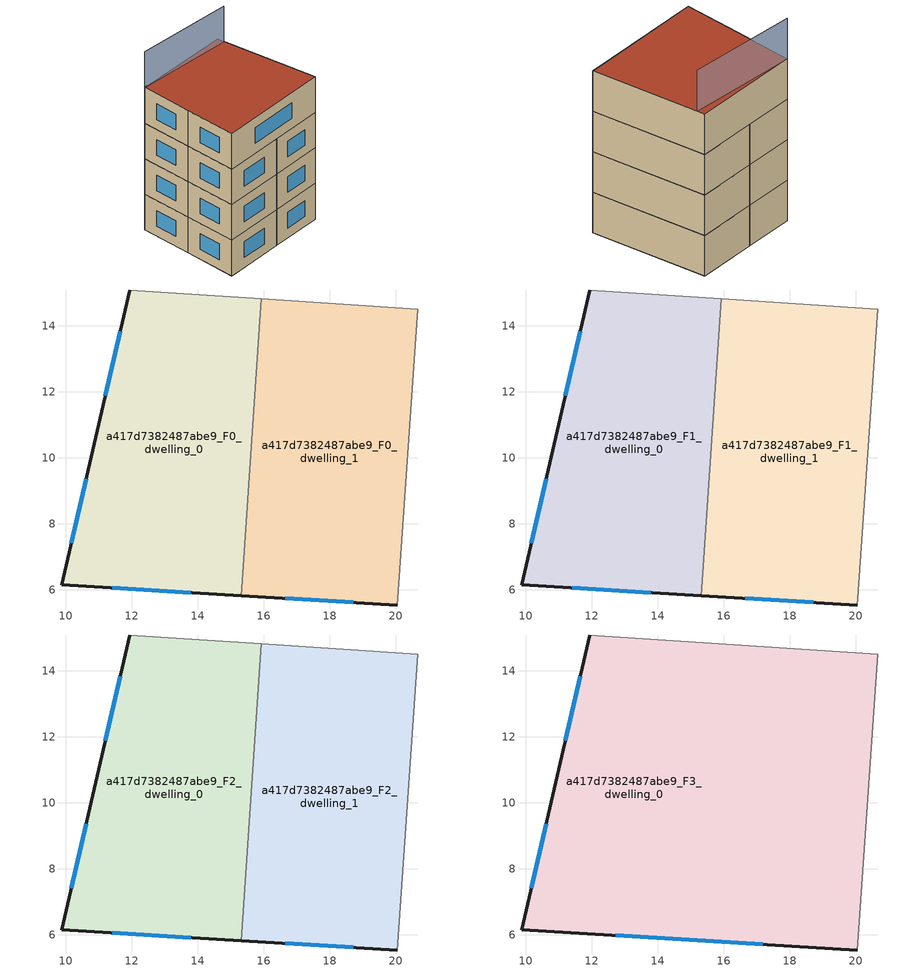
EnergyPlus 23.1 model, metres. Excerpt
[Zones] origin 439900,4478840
a417d7382487abe9_F0_dwelling_0
 floor ground (EU_floor_Construction): 15.33,5.82 15.93,14.82 11.95,15.08 10.91,10.62 9.88,6.15 z0
 wall outside (EU_wall_Construction): 15.33,5.82 9.88,6.15 10.91,10.62 11.95,15.08 z0:3
 wall adiabatic (EU_wall_Construction): 11.95,15.08 15.93,14.82 z0:3
 wall to a417d7382487abe9_F0_dwelling_1 (EU_wall_Construction): 15.93,14.82 15.33,5.82 z0:3
 window (EU_Window_Construction): 13.8,5.91 11.41,6.06 / 10.17,7.4 10.62,9.36 / 11.2,11.87 11.65,13.83 z0.84:2.16
a417d7382487abe9_F0_dwelling_1
 floor ground (EU_floor_Construction): 20.04,5.54 20.67,14.5 15.93,14.82 15.33,5.82 z0
 wall outside (EU_wall_Construction): 20.04,5.54 15.33,5.82 z0:3
 wall adiabatic (EU_wall_Construction): 15.93,14.82 20.67,14.5 20.04,5.54 z0:3
 window (EU_Window_Construction): 18.72,5.62 16.65,5.74 z0.84:2.16
a417d7382487abe9_F1_dwelling_0
 floor to a417d7382487abe9_F0_dwelling_0 (EU_floor_Construction): 15.33,5.82 15.93,14.82 11.94,15.08 10.91,10.62 9.88,6.15 z3
 wall outside (EU_wall_Construction): 15.33,5.82 9.88,6.15 10.91,10.62 11.95,15.08 z3:6
 wall adiabatic (EU_wall_Construction): 11.95,15.08 15.93,14.82 z3:6
 wall to a417d7382487abe9_F1_dwelling_1 (EU_wall_Construction): 15.93,14.82 15.33,5.82 z3:6
 window (EU_Window_Construction): 13.8,5.91 11.41,6.06 / 10.17,7.4 10.62,9.36 / 11.2,11.87 11.65,13.83 z3.84:5.16
a417d7382487abe9_F1_dwelling_1
 floor to a417d7382487abe9_F0_dwelling_1 (EU_floor_Construction): 20.04,5.54 20.67,14.5 15.93,14.82 15.33,5.82 z3
 wall outside (EU_wall_Construction): 20.04,5.54 15.33,5.82 z3:6
 wall adiabatic (EU_wall_Construction): 15.93,14.82 20.67,14.5 20.04,5.54 z3:6
 window (EU_Window_Construction): 18.72,5.62 16.65,5.74 z3.84:5.16
a417d7382487abe9_F2_dwelling_0
 floor to a417d7382487abe9_F1_dwelling_0 (EU_floor_Construction): 15.33,5.82 15.93,14.82 11.94,15.08 10.91,10.62 9.88,6.15 z6
 wall outside (EU_wall_Construction): 15.33,5.82 9.88,6.15 10.91,10.62 11.95,15.08 z6:9
 wall adiabatic (EU_wall_Construction): 11.95,15.08 15.93,14.82 z6:9
 wall to a417d7382487abe9_F2_dwelling_1 (EU_wall_Construction): 15.93,14.82 15.33,5.82 z6:9
 window (EU_Window_Construction): 13.8,5.91 11.41,6.06 / 10.17,7.4 10.62,9.36 / 11.2,11.87 11.65,13.83 z6.84:8.16
a417d7382487abe9_F2_dwelling_1
 floor to a417d7382487abe9_F1_dwelling_1 (EU_floor_Construction): 20.04,5.54 20.67,14.5 15.93,14.82 15.33,5.82 z6
 wall outside (EU_wall_Construction): 20.04,5.54 15.33,5.82 z6:9
 wall adiabatic (EU_wall_Construction): 15.93,14.82 20.67,14.5 20.04,5.54 z6:9
 window (EU_Window_Construction): 18.72,5.62 16.65,5.74 z6.84:8.16
a417d7382487abe9_F3_dwelling_0
 floor to a417d7382487abe9_F2_dwelling_0 (EU_floor_Construction): 15.33,5.82 15.93,14.81 11.94,15.08 10.91,10.62 9.88,6.15 z9
 floor to a417d7382487abe9_F2_dwelling_1 (EU_floor_Construction): 20.04,5.54 20.67,14.5 15.93,14.81 15.33,5.82 z9
 wall outside (EU_wall_Construction): 20.04,5.54 9.88,6.15 10.91,10.62 11.95,15.08 z9:12
 wall adiabatic (EU_wall_Construction): 11.95,15.08 20.67,14.5 20.04,5.54 z9:12
 window (EU_Window_Construction): 17.19,5.71 12.74,5.98 / 10.17,7.4 10.62,9.36 / 11.2,11.87 11.65,13.83 z9.84:11.16
 roof outside (EU_roof_Construction): 20.67,14.5 20.04,5.54 9.88,6.15 10.91,10.62 11.95,15.08 z12
shading: 20.59,13.88 11.95,15.08 z0:15
[Building]
EU S2 Campaign: North Axis=0; Terrain=City; Solar Distribution=FullExterior
[Site:Location]
Madrid: Latitude=40.5; Longitude=-3.5; Time Zone=1; Elevation=609
[SizingPeriod:WeatherFileDays]
AnnualSizingPeriod: Begin Month=1; Begin Day of Month=1; End Month=12; End Day of Month=31; Day of Week for Start Day=Monday; Use Weather File Daylight Saving Period=No; Use Weather File Rain and Snow Indicators=No
[MATERIAL]
EU_InternalMass_Material: Roughness=MediumRough; Thickness=0.1; Conductivity=1; Density=1800; Specific Heat=900; Thermal Absorptance=0.9; Solar Absorptance=0.7; Visible Absorptance=0.7
[MATERIAL:NOMASS] Roughness=MediumRough; Thermal Absorptance=0.9; Solar Absorptance=0.7; Visible Absorptance=0.7
Name | Thermal Resistance
EU_wall_NoMass; EU_roof_NoMass | 2.16768
EU_floor_NoMass | 1.14339
[WINDOWMATERIAL:SIMPLEGLAZINGSYSTEM]
EU_Window_SimpleGlazing: UFactor=3.23888; Solar Heat Gain Coefficient=0.85; Visible Transmittance=0.85
[CONSTRUCTION]
EU_wall_Construction: EU_wall_NoMass
EU_roof_Construction: EU_roof_NoMass
EU_floor_Construction: EU_floor_NoMass
EU_InternalMass_Construction: EU_InternalMass_Material
EU_Window_Construction: EU_Window_SimpleGlazing
[ZONE] Type=1; Multiplier=1; Ceiling Height=autocalculate; Floor Area=autocalculate; Part of Total Floor Area=Yes
Name | Volume
a417d7382487abe9_F0_dwelling_0 | 128.01
a417d7382487abe9_F1_dwelling_0; a417d7382487abe9_F2_dwelling_0 | 128.009
a417d7382487abe9_F3_dwelling_0 | 256.01
a417d7382487abe9_F0_dwelling_1 | 128.001
a417d7382487abe9_F1_dwelling_1; a417d7382487abe9_F2_dwelling_1 | 128
[INTERNALMASS] Construction=EU_InternalMass_Construction
Name | Zone or ZoneList | Surface Area
a417d7382487abe9_F0_dwelling_0_EU_InternalMass | a417d7382487abe9_F0_dwelling_0 | 42.6699
a417d7382487abe9_F0_dwelling_1_EU_InternalMass | a417d7382487abe9_F0_dwelling_1 | 42.6668
a417d7382487abe9_F1_dwelling_0_EU_InternalMass | a417d7382487abe9_F1_dwelling_0 | 42.6699
a417d7382487abe9_F1_dwelling_1_EU_InternalMass | a417d7382487abe9_F1_dwelling_1 | 42.6668
a417d7382487abe9_F2_dwelling_0_EU_InternalMass | a417d7382487abe9_F2_dwelling_0 | 42.6699
a417d7382487abe9_F2_dwelling_1_EU_InternalMass | a417d7382487abe9_F2_dwelling_1 | 42.6668
a417d7382487abe9_F3_dwelling_0_EU_InternalMass | a417d7382487abe9_F3_dwelling_0 | 85.3371
[OTHEREQUIPMENT] Fuel Type=Electricity; Design Level Calculation Method=Watts/Area; Power per Zone Floor Area=1; Fraction Latent=0; Fraction Radiant=0; Fraction Lost=0; Carbon Dioxide Generation Rate=0; EndUse Subcategory=EU_Step8_InternalGains
Name | Zone or ZoneList or Space or SpaceList | Schedule
EU_Step8_InternalGain_a417d7382487abe9_F0_dwelling_0_f000 | a417d7382487abe9_F0_dwelling_0 | EU_Step8_GainSchedule_a417d7382487abe9_F0_dwelling_0_f000
EU_Step8_InternalGain_a417d7382487abe9_F0_dwelling_1_f000 | a417d7382487abe9_F0_dwelling_1 | EU_Step8_GainSchedule_a417d7382487abe9_F0_dwelling_1_f000
EU_Step8_InternalGain_a417d7382487abe9_F1_dwelling_0_f000 | a417d7382487abe9_F1_dwelling_0 | EU_Step8_GainSchedule_a417d7382487abe9_F1_dwelling_0_f000
EU_Step8_InternalGain_a417d7382487abe9_F1_dwelling_1_f000 | a417d7382487abe9_F1_dwelling_1 | EU_Step8_GainSchedule_a417d7382487abe9_F1_dwelling_1_f000
EU_Step8_InternalGain_a417d7382487abe9_F2_dwelling_0_f000 | a417d7382487abe9_F2_dwelling_0 | EU_Step8_GainSchedule_a417d7382487abe9_F2_dwelling_0_f000
EU_Step8_InternalGain_a417d7382487abe9_F2_dwelling_1_f000 | a417d7382487abe9_F2_dwelling_1 | EU_Step8_GainSchedule_a417d7382487abe9_F2_dwelling_1_f000
EU_Step8_InternalGain_a417d7382487abe9_F3_dwelling_0_f000 | a417d7382487abe9_F3_dwelling_0 | EU_Step8_GainSchedule_a417d7382487abe9_F3_dwelling_0_f000
[ZONEVENTILATION:DESIGNFLOWRATE] Schedule=EU_AlwaysOn; Design Flow Rate Calculation Method=AirChanges/Hour; Air Changes per Hour=0.480546; Ventilation Type=Natural; Fan Pressure Rise=0; Fan Total Efficiency=1; Constant Term Coefficient=1; Temperature Term Coefficient=0; Velocity Term Coefficient=0; Velocity Squared Term Coefficient=0; Minimum Indoor Temperature=-100; Maximum Indoor Temperature=100; Delta Temperature=-100; Minimum Outdoor Temperature=-100; Maximum Outdoor Temperature=100; Maximum Wind Speed=40
Name | Zone or ZoneList or Space or SpaceList
EU_ConstantAir_a417d7382487abe9_F0_dwelling_0 | a417d7382487abe9_F0_dwelling_0
EU_ConstantAir_a417d7382487abe9_F0_dwelling_1 | a417d7382487abe9_F0_dwelling_1
EU_ConstantAir_a417d7382487abe9_F1_dwelling_0 | a417d7382487abe9_F1_dwelling_0
EU_ConstantAir_a417d7382487abe9_F1_dwelling_1 | a417d7382487abe9_F1_dwelling_1
EU_ConstantAir_a417d7382487abe9_F2_dwelling_0 | a417d7382487abe9_F2_dwelling_0
EU_ConstantAir_a417d7382487abe9_F2_dwelling_1 | a417d7382487abe9_F2_dwelling_1
EU_ConstantAir_a417d7382487abe9_F3_dwelling_0 | a417d7382487abe9_F3_dwelling_0
[HVACTEMPLATE:THERMOSTAT] Constant Heating Setpoint=20; Constant Cooling Setpoint=50
EU_HeatOnly_a417d7382487abe9_F0_dwelling_0; EU_HeatOnly_a417d7382487abe9_F0_dwelling_1; EU_HeatOnly_a417d7382487abe9_F1_dwelling_0; EU_HeatOnly_a417d7382487abe9_F1_dwelling_1; EU_HeatOnly_a417d7382487abe9_F2_dwelling_0; EU_HeatOnly_a417d7382487abe9_F2_dwelling_1; EU_HeatOnly_a417d7382487abe9_F3_dwelling_0
[HVACTEMPLATE:ZONE:IDEALLOADSAIRSYSTEM] System Availability Schedule=EU_AlwaysOn; Maximum Heating Supply Air Temperature=50; Minimum Cooling Supply Air Temperature=13; Maximum Heating Supply Air Humidity Ratio=0.0156; Minimum Cooling Supply Air Humidity Ratio=0.0077; Heating Limit=NoLimit; Cooling Limit=NoLimit; Heating Availability Schedule=EU_AlwaysOn; Cooling Availability Schedule=EU_CoolingOff; Dehumidification Control Type=ConstantSensibleHeatRatio; Cooling Sensible Heat Ratio=0.7; Dehumidification Setpoint=60; Humidification Control Type=None; Humidification Setpoint=30; Outdoor Air Method=None; Outdoor Air Flow Rate per Person=0.00944; Outdoor Air Flow Rate per Zone Floor Area=0; Outdoor Air Flow Rate per Zone=0; Demand Controlled Ventilation Type=None; Outdoor Air Economizer Type=NoEconomizer; Heat Recovery Type=None; Sensible Heat Recovery Effectiveness=0.7; Latent Heat Recovery Effectiveness=0.65
Name | Template Thermostat
a417d7382487abe9_F0_dwelling_0 | EU_HeatOnly_a417d7382487abe9_F0_dwelling_0
a417d7382487abe9_F0_dwelling_1 | EU_HeatOnly_a417d7382487abe9_F0_dwelling_1
a417d7382487abe9_F1_dwelling_0 | EU_HeatOnly_a417d7382487abe9_F1_dwelling_0
a417d7382487abe9_F1_dwelling_1 | EU_HeatOnly_a417d7382487abe9_F1_dwelling_1
a417d7382487abe9_F2_dwelling_0 | EU_HeatOnly_a417d7382487abe9_F2_dwelling_0
a417d7382487abe9_F2_dwelling_1 | EU_HeatOnly_a417d7382487abe9_F2_dwelling_1
a417d7382487abe9_F3_dwelling_0 | EU_HeatOnly_a417d7382487abe9_F3_dwelling_0
[SIZING:ZONE] Zone Cooling Design Supply Air Temperature Input Method=SupplyAirTemperature; Zone Cooling Design Supply Air Temperature=13; Zone Heating Design Supply Air Temperature Input Method=SupplyAirTemperature; Zone Heating Design Supply Air Temperature=50; Zone Cooling Design Supply Air Humidity Ratio=0.008; Zone Heating Design Supply Air Humidity Ratio=0.008; Cooling Design Air Flow Method=DesignDay; Cooling Design Air Flow Rate=0; Cooling Minimum Air Flow per Zone Floor Area=0.000762; Cooling Minimum Air Flow=0; Cooling Minimum Air Flow Fraction=0.2; Heating Design Air Flow Method=DesignDay; Heating Design Air Flow Rate=0; Heating Maximum Air Flow per Zone Floor Area=0.002032; Heating Maximum Air Flow=0.141576; Heating Maximum Air Flow Fraction=0.3; Account for Dedicated Outdoor Air System=No; Dedicated Outdoor Air System Control Strategy=NeutralSupplyAir; Dedicated Outdoor Air Low Setpoint Temperature for Design=autosize; Dedicated Outdoor Air High Setpoint Temperature for Design=autosize; Zone Load Sizing Method=Sensible Load Only No Latent Load; Zone Latent Cooling Design Supply Air Humidity Ratio Input Method=HumidityRatioDifference; Zone Cooling Design Supply Air Humidity Ratio Difference=0.005; Zone Latent Heating Design Supply Air Humidity Ratio Input Method=HumidityRatioDifference; Zone Humidification Design Supply Air Humidity Ratio Difference=0.005
a417d7382487abe9_F0_dwelling_0; a417d7382487abe9_F0_dwelling_1; a417d7382487abe9_F1_dwelling_0; a417d7382487abe9_F1_dwelling_1; a417d7382487abe9_F2_dwelling_0; a417d7382487abe9_F2_dwelling_1; a417d7382487abe9_F3_dwelling_0
[SCHEDULE:CONSTANT]
Name | Hourly Value
EU_AlwaysOn | 1
EU_CoolingOff | 0
[SCHEDULE:FILE] Column Number=1; Rows to Skip at Top=0; Number of Hours of Data=8760; Column Separator=Comma; Interpolate to Timestep=No; Minutes per Item=60; Adjust Schedule for Daylight Savings=Yes
Name | File
EU_Step8_GainSchedule_a417d7382487abe9_F0_dwelling_0_f000 | ../../schedules/a417d7382487abe9/a417d7382487abe9_F0_dwelling_0_f000_gain.csv
EU_Step8_GainSchedule_a417d7382487abe9_F0_dwelling_1_f000 | ../../schedules/a417d7382487abe9/a417d7382487abe9_F0_dwelling_1_f000_gain.csv
EU_Step8_GainSchedule_a417d7382487abe9_F1_dwelling_0_f000 | ../../schedules/a417d7382487abe9/a417d7382487abe9_F1_dwelling_0_f000_gain.csv
EU_Step8_GainSchedule_a417d7382487abe9_F1_dwelling_1_f000 | ../../schedules/a417d7382487abe9/a417d7382487abe9_F1_dwelling_1_f000_gain.csv
EU_Step8_GainSchedule_a417d7382487abe9_F2_dwelling_0_f000 | ../../schedules/a417d7382487abe9/a417d7382487abe9_F2_dwelling_0_f000_gain.csv
EU_Step8_GainSchedule_a417d7382487abe9_F2_dwelling_1_f000 | ../../schedules/a417d7382487abe9/a417d7382487abe9_F2_dwelling_1_f000_gain.csv
EU_Step8_GainSchedule_a417d7382487abe9_F3_dwelling_0_f000 | ../../schedules/a417d7382487abe9/a417d7382487abe9_F3_dwelling_0_f000_gain.csv
